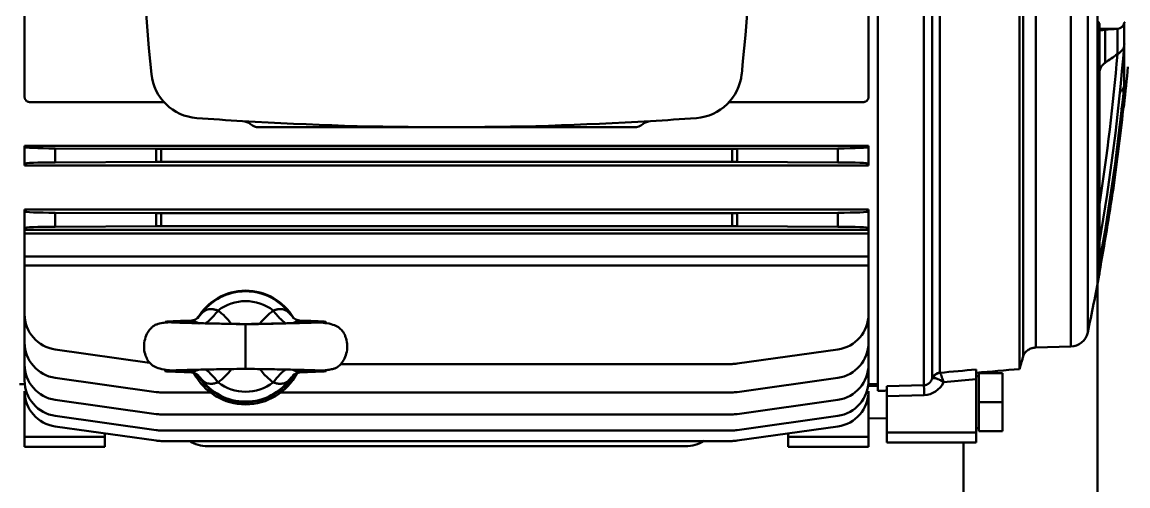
# Model space of a CAD drawing. Header units: millimetres. Extents: x -2161 to -582, y -4625 to -3434.
# Drawn here: x -2011.4 to -1928.9, y -3968.8 to -3934.3 of the extents above; entities that cross this region are included whole.
import ezdxf

# ---------------------------------------------------------------- set-up
doc = ezdxf.new("R2010")
doc.units = ezdxf.units.MM
doc.header["$LTSCALE"] = 0.5
doc.layers.add('AM_0', color=7, linetype='Continuous', lineweight=50)

msp = doc.modelspace()

# ---------------------------------------------------------------- linework, layer by layer
at = {"layer": 'AM_0'}
for p, q in [((-1931.21, -4043.5), (-1931.21, -3823.702)), ((-1933.198, -3958.43), (-1933.198, -3886.78)), ((-1931.93, -3957.377), (-1931.93, -3887.834)), ((-1935.809, -3958.499), (-1935.809, -3922.605)), ((-1947.574, -3961.723), (-1947.574, -3923.809)), ((-1936.748, -3959.173), (-1936.748, -3924.803)), ((-1937.015, -3960.099), (-1937.015, -3925.799)), ((-2011.21, -3939.831), (-2011.21, -3927.26)), ((-1948.273, -3939.831), (-1948.273, -3927.26)), ((-1944.146, -3961.307), (-1944.146, -3927.714)), ((-1943.535, -3928.11), (-1943.535, -3960.803)), ((-1942.964, -3960.365), (-1942.964, -3928.047)), ((-1931.111, -3934.33), (-1931.074, -3934.33)), ((-1931.074, -3934.26), (-1931.107, -3934.26)), ((-1931.074, -3950.749), (-1931.074, -3934.33)), ((-1931.057, -3950.49), (-1931.057, -3934.484)), ((-1931.057, -3934.758), (-1929.72, -3934.758)), ((-1930.631, -3934.833), (-1930.631, -3937.28)), ((-1929.708, -3936.645), (-1929.708, -3934.757)), ((-1929.196, -3934.26), (-1929.214, -3934.26)), ((-1929.214, -3934.33), (-1929.201, -3934.33)), ((-1929.214, -3934.33), (-1929.214, -3936.011)), ((-1929.214, -3936.072), (-1929.214, -3938.967)), ((-1929.214, -3938.985), (-1929.214, -3940.26)), ((-2000.812, -3940.218), (-2010.773, -3940.218)), ((-1948.711, -3940.218), (-1958.672, -3940.218)), ((-1929.214, -3940.262), (-1929.214, -3940.415)), ((-1993.735, -3942.086), (-1979.742, -3942.086)), ((-1979.742, -3942.086), (-1965.749, -3942.086)), ((-2011.21, -3943.467), (-2011.21, -3943.572)), ((-1948.273, -3943.467), (-2011.21, -3943.467)), ((-2011.21, -3944.796), (-2011.21, -3943.572)), ((-2008.917, -3943.664), (-2001.405, -3943.7)), ((-2008.917, -3943.664), (-2008.917, -3944.704)), ((-2001.405, -3944.667), (-2001.405, -3943.7)), ((-1958.45, -3943.701), (-2001.034, -3943.701)), ((-2001.034, -3943.701), (-2001.034, -3944.666)), ((-1958.45, -3944.666), (-1958.45, -3943.701)), ((-1958.079, -3943.7), (-1950.567, -3943.664)), ((-1958.079, -3943.7), (-1958.079, -3944.667)), ((-1950.567, -3944.704), (-1950.567, -3943.664)), ((-1948.273, -3943.467), (-1948.273, -3943.572)), ((-1948.273, -3943.572), (-1948.273, -3944.796)), ((-2011.21, -3944.796), (-2011.21, -3944.936)), ((-2001.405, -3944.667), (-2008.917, -3944.704)), ((-1958.45, -3944.666), (-2001.034, -3944.666)), ((-1950.567, -3944.704), (-1958.079, -3944.667)), ((-1948.273, -3944.796), (-1948.273, -3944.936)), ((-1948.273, -3944.936), (-2011.21, -3944.936)), ((-1948.273, -3948.21), (-2011.21, -3948.21)), ((-2011.21, -3948.21), (-2011.21, -3948.367)), ((-2011.21, -3949.591), (-2011.21, -3948.367)), ((-2008.917, -3948.459), (-2001.405, -3948.496)), ((-2008.917, -3948.459), (-2008.917, -3949.499)), ((-2001.405, -3949.462), (-2001.405, -3948.496)), ((-1958.45, -3948.497), (-2001.034, -3948.497)), ((-2001.034, -3948.497), (-2001.034, -3949.461)), ((-1958.45, -3949.461), (-1958.45, -3948.497)), ((-1958.079, -3948.496), (-1950.567, -3948.459)), ((-1958.079, -3948.496), (-1958.079, -3949.462)), ((-1950.567, -3949.499), (-1950.567, -3948.459)), ((-1948.273, -3948.21), (-1948.273, -3948.367)), ((-1948.273, -3948.367), (-1948.273, -3949.591)), ((-2011.21, -3949.591), (-2011.21, -3949.718)), ((-2011.21, -3949.718), (-1948.273, -3949.718)), ((-2011.21, -3950.01), (-2011.21, -3949.718)), ((-2001.405, -3949.462), (-2008.917, -3949.499)), ((-1958.45, -3949.461), (-2001.034, -3949.461)), ((-1950.567, -3949.499), (-1958.079, -3949.462)), ((-1948.273, -3949.591), (-1948.273, -3949.718)), ((-1948.273, -3949.718), (-1948.273, -3950.01)), ((-1948.273, -3950.01), (-2011.21, -3950.01)), ((-2011.21, -3950.01), (-2011.21, -3951.713)), ((-1948.273, -3950.01), (-1948.273, -3951.713)), ((-1931.074, -3952.271), (-1931.074, -3950.778)), ((-1931.057, -3952.053), (-1931.057, -3950.679)), ((-2011.21, -3951.713), (-1948.273, -3951.713)), ((-2011.21, -3952.385), (-2011.21, -3951.713)), ((-1948.273, -3951.713), (-1948.273, -3952.385)), ((-1931.057, -3952.807), (-1931.057, -3952.187)), ((-1948.273, -3952.385), (-2011.21, -3952.385)), ((-2011.21, -3952.385), (-2011.21, -3956.004)), ((-1948.273, -3952.385), (-1948.273, -3956.004)), ((-1931.074, -3953.003), (-1931.074, -3952.281)), ((-1931.074, -3953.093), (-1931.074, -3953.004)), ((-2011.21, -3956.004), (-2011.21, -3958.121)), ((-1998.119, -3956.093), (-1998.303, -3956.26)), ((-1991.215, -3956.214), (-1991.335, -3956.093)), ((-1948.273, -3956.004), (-1948.273, -3958.121)), ((-1994.727, -3956.751), (-1994.727, -3956.81)), ((-1994.727, -3956.81), (-1994.727, -3960.022)), ((-2011.21, -3958.121), (-2011.21, -3959.757)), ((-2008.917, -3958.642), (-2001.882, -3959.631)), ((-1958.079, -3959.698), (-1950.567, -3958.642)), ((-1948.273, -3958.121), (-1948.273, -3959.757)), ((-1935.809, -3958.499), (-1933.198, -3958.43)), ((-2011.21, -3959.757), (-2011.21, -3960.954)), ((-1994.727, -3960.022), (-1994.727, -3960.081)), ((-1958.45, -3959.724), (-1987.626, -3959.724)), ((-1948.273, -3959.757), (-1948.273, -3960.954)), ((-1940.248, -3960.129), (-1940.248, -3960.863)), ((-1938.283, -3960.401), (-1940.048, -3960.401)), ((-1940.048, -3960.401), (-1940.048, -3962.565)), ((-1938.283, -3960.401), (-1938.283, -3962.565)), ((-2011.577, -3961.233), (-2011.21, -3961.233)), ((-2008.917, -3960.759), (-2001.405, -3961.814)), ((-1998.119, -3960.74), (-1998.303, -3960.573)), ((-1991.215, -3960.619), (-1991.335, -3960.74)), ((-1958.079, -3961.814), (-1950.567, -3960.759)), ((-1948.273, -3961.233), (-1947.574, -3961.233)), ((-1946.908, -3961.383), (-1944.146, -3961.307)), ((-1940.248, -3960.863), (-1942.679, -3961.087)), ((-1940.048, -3960.634), (-1940.248, -3960.634)), ((-1940.248, -3960.863), (-1940.248, -3964.822)), ((-2011.21, -3961.739), (-2011.21, -3965.155)), ((-1997.358, -3961.84), (-2001.034, -3961.84)), ((-1958.45, -3961.84), (-1992.095, -3961.84)), ((-1947.574, -3961.361), (-1948.273, -3961.373)), ((-1948.273, -3961.739), (-1948.273, -3965.155)), ((-1946.908, -3962.115), (-1946.908, -3961.383)), ((-1944.12, -3962.039), (-1946.908, -3962.115)), ((-1946.908, -3962.115), (-1946.908, -3964.822)), ((-2008.917, -3962.395), (-2001.405, -3963.451)), ((-1958.079, -3963.451), (-1950.567, -3962.395)), ((-1938.283, -3962.565), (-1940.048, -3962.565)), ((-1940.048, -3962.565), (-1940.048, -3964.73)), ((-1938.283, -3962.565), (-1938.283, -3964.73)), ((-2008.917, -3963.592), (-2001.405, -3964.648)), ((-1958.45, -3963.477), (-2001.034, -3963.477)), ((-1958.079, -3964.648), (-1950.567, -3963.592)), ((-1948.273, -3963.757), (-1946.908, -3963.781)), ((-2008.917, -3964.377), (-2001.405, -3965.433)), ((-1958.079, -3965.433), (-1950.567, -3964.377)), ((-1940.248, -3964.497), (-1940.048, -3964.497)), ((-2011.21, -3965.155), (-2005.216, -3965.155)), ((-2011.21, -3965.895), (-2011.21, -3965.155)), ((-2005.216, -3964.897), (-2005.216, -3965.155)), ((-2005.216, -3965.155), (-2005.216, -3965.895)), ((-1958.45, -3964.674), (-2001.034, -3964.674)), ((-1954.267, -3964.897), (-1954.267, -3965.155)), ((-1954.267, -3965.155), (-1948.273, -3965.155)), ((-1954.267, -3965.895), (-1954.267, -3965.155)), ((-1948.273, -3965.155), (-1948.273, -3965.895)), ((-1946.908, -3964.822), (-1940.248, -3964.822)), ((-1946.908, -3965.562), (-1946.908, -3964.822)), ((-1940.248, -3964.822), (-1940.248, -3965.562)), ((-1938.283, -3964.73), (-1940.048, -3964.73)), ((-2005.216, -3965.895), (-2011.21, -3965.895)), ((-1958.45, -3965.459), (-2001.034, -3965.459)), ((-1961.926, -3965.847), (-1997.557, -3965.847)), ((-1948.273, -3965.895), (-1954.267, -3965.895)), ((-1940.248, -3965.562), (-1946.908, -3965.562)), ((-1941.189, -4013.5), (-1941.189, -3965.562))]:
    msp.add_line(p, q, dxfattribs=at)
at = {"layer": 'AM_0', "flags": 128}
for points in [[(-1929.266, -3940.643), (-1929.234, -3940.531), (-1929.214, -3940.415)], [(-1931.073, -3952.273), (-1931.072, -3952.271), (-1931.072, -3952.269), (-1931.072, -3952.267), (-1931.071, -3952.265), (-1931.071, -3952.263), (-1931.071, -3952.261), (-1931.07, -3952.259), (-1931.07, -3952.257)], [(-1947.574, -3961.723), (-1947.491, -3961.721), (-1947.408, -3961.719), (-1947.324, -3961.717), (-1947.241, -3961.715), (-1947.158, -3961.713), (-1947.075, -3961.71), (-1946.991, -3961.708), (-1946.908, -3961.706)]]:
    msp.add_lwpolyline(points, dxfattribs=at)
at = {"layer": 'AM_0'}
for centre, radius, start, end in [((-1852.369, -3922.605), 150.183, 174.06699, 185.93301), ((-2107.114, -3922.605), 150.183, 354.06699, 5.93301), ((-2094.759, -3922.605), 166.092, 350.23928, 355.34931), ((-2094.759, -3922.605), 166.087, 355.37024, 355.42707), ((-2094.759, -3922.605), 166.092, 355.34931, 355.42707), ((-2094.759, -3922.605), 165.636, 351.23611, 355.13463), ((-1998.105, -3937.75), 3.663, 185.93301, 265.80598), ((-1961.379, -3937.75), 3.663, 274.19402, 354.06699), ((-2094.759, -3922.605), 166.5, 353.85951, 354.83639), ((-2094.759, -3922.605), 166.353, 349.7326, 354.34932), ((-2094.759, -3922.605), 166.353, 354.34932, 354.41308), ((-2094.759, -3922.605), 166.351, 354.3555, 354.41308), ((-2094.759, -3922.605), 166.484, 353.91193, 353.97103), ((-2094.759, -3922.605), 166.483, 353.91257, 353.97103), ((-1979.742, -3687.341), 254.745, 265.80598, 266.57686), ((-1979.742, -3687.341), 254.745, 273.42314, 274.19402), ((-1979.742, -3687.341), 254.745, 266.57686, 270), ((-1993.735, -3941.087), 0.999, 230.78342, 269.9999), ((-1979.742, -3687.341), 254.745, 270, 273.42314), ((-1965.749, -3941.087), 0.999, 270.00009, 309.21658), ((-2094.759, -3922.605), 166.087, 350.16882, 350.2442), ((-2094.759, -3922.605), 166.092, 350.16882, 350.23433), ((-2094.759, -3922.605), 166.351, 349.66199, 349.72757), ((-2094.759, -3922.605), 166.353, 349.66199, 349.7242), ((-2094.759, -3922.605), 166.483, 349.41843, 349.47954), ((-2094.759, -3922.605), 166.484, 349.41844, 349.47917), ((-1932.056, -3952.91), 0.999, 349.44898, 0), ((-2094.759, -3922.605), 166.5, 347.94574, 349.44898), ((-1994.727, -3958.42), 4.161, 30.82224, 149.16843), ((-1994.727, -3958.416), 4.112, 34.4086, 145.5914), ((-1994.727, -3958.416), 3.373, 52.51777, 127.48223), ((-2008.546, -3956.004), 2.664, 180, 262), ((-1950.937, -3956.004), 2.664, 278, 0), ((-1933.233, -3957.099), 1.332, 271.5, 347.94574), ((-2008.546, -3958.121), 2.664, 180, 262), ((-1950.937, -3958.121), 2.664, 278, 0), ((-2008.546, -3959.757), 2.664, 180, 262), ((-1994.727, -3958.403), 4.329, 207.87907, 332.12093), ((-1958.45, -3957.06), 2.664, 270, 278), ((-1950.937, -3959.757), 2.664, 278, 0), ((-2008.546, -3960.954), 2.664, 180, 262), ((-1994.727, -3958.416), 4.163, 209.95598, 329.24119), ((-1994.727, -3958.416), 4.112, 214.4086, 325.5914), ((-1994.727, -3958.416), 3.373, 232.51777, 307.48223), ((-1950.937, -3960.954), 2.664, 278, 0), ((-2008.546, -3961.739), 2.664, 180, 262), ((-2001.034, -3959.176), 2.664, 262, 270), ((-1958.45, -3959.176), 2.664, 270, 278), ((-1950.937, -3961.739), 2.664, 278, 0), ((-2001.034, -3960.813), 2.664, 262, 270), ((-1958.45, -3960.813), 2.664, 270, 278), ((-2001.034, -3962.01), 2.664, 262, 270), ((-2001.034, -3962.795), 2.664, 262, 270), ((-1958.45, -3962.01), 2.664, 270, 278), ((-1958.45, -3962.795), 2.664, 270, 278), ((-1997.557, -3963.183), 2.664, 238.6709, 270), ((-1961.926, -3963.183), 2.664, 270, 301.3291)]:
    msp.add_arc(centre, radius, start, end, dxfattribs=at)
for centre, major_axis, ratio, start_param, end_param in [((-1929.812, -3934.256), (0.5, -0.23), 0.895927, 5.274241, 5.297117), ((-1929.812, -3937.155), (-0.487, -0.592), 0.397309, 4.069432, 4.092309), ((-1994.997, -3942.636), (-0.765, 0.667), 0.98434, 4.745678, 5.377515), ((-1964.486, -3942.636), (-0.765, -0.667), 0.984338, 4.047325, 4.679163), ((-2008.546, -3943.572), (2.664, 0), 0.034921, 3.141593, 4.572763), ((-2001.034, -3943.608), (2.664, 0), 0.034921, 4.572763, 4.712389), ((-1958.45, -3943.608), (2.664, 0), 0.034921, 4.712389, 4.852015), ((-1950.937, -3943.572), (2.664, 0), 0.034921, 4.852015, 6.283185), ((-2008.546, -3944.796), (2.664, 0), 0.034921, 1.710423, 3.141593), ((-2001.034, -3944.759), (2.664, 0), 0.034921, 1.570796, 1.710423), ((-1958.45, -3944.759), (2.664, 0), 0.034921, 1.43117, 1.570796), ((-1950.937, -3944.796), (2.664, 0), 0.034921, 0, 1.43117), ((-2008.546, -3948.367), (2.664, 0), 0.034921, 3.141593, 4.572763), ((-2001.034, -3948.404), (2.664, 0), 0.034921, 4.572763, 4.712389), ((-1958.45, -3948.404), (2.664, 0), 0.034921, 4.712389, 4.852015), ((-1950.937, -3948.367), (2.664, 0), 0.034921, 4.852015, 6.283185), ((-2008.546, -3949.591), (2.664, 0), 0.034921, 1.710423, 3.141593), ((-2001.034, -3949.554), (2.664, 0), 0.034921, 1.570796, 1.710423), ((-1958.45, -3949.554), (2.664, 0), 0.034921, 1.43117, 1.570796), ((-1950.937, -3949.591), (2.664, 0), 0.034921, 0, 1.43117), ((-1948.611, -3961.344), (39.617, 3.444), 0.006211, 1.273198, 1.357566), ((-1944.169, -3960.29), (0.062, -1.748), 0.954601, 6.275537, 7.347622)]:
    msp.add_ellipse(centre, major_axis=major_axis, ratio=ratio, start_param=start_param, end_param=end_param, dxfattribs=at)
for points, knots in [([(-1931.123, -3934.868), (-1931.121, -3934.868), (-1931.116, -3934.868), (-1931.105, -3934.867), (-1931.091, -3934.867), (-1931.069, -3934.866), (-1931.034, -3934.863), (-1930.979, -3934.86), (-1930.913, -3934.855), (-1930.841, -3934.849), (-1930.77, -3934.844), (-1930.703, -3934.838), (-1930.655, -3934.835), (-1930.631, -3934.833)], [0, 0, 0, 0, 0.062918, 0.125345, 0.187404, 0.249219, 0.375337, 0.498834, 0.625448, 0.748402, 0.834231, 0.917851, 1, 1, 1, 1]), ([(-1931.06, -3934.463), (-1931.06, -3934.46), (-1931.055, -3934.441), (-1931.057, -3934.417), (-1931.059, -3934.394), (-1931.06, -3934.376), (-1931.063, -3934.357), (-1931.068, -3934.336), (-1931.072, -3934.332), (-1931.074, -3934.33)], [0, 0, 0, 0, 0.064282, 0.38972, 0.483931, 0.53238, 0.766478, 0.888092, 1, 1, 1, 1]), ([(-1929.214, -3934.33), (-1929.215, -3934.331), (-1929.216, -3934.331), (-1929.217, -3934.334), (-1929.219, -3934.339), (-1929.222, -3934.348), (-1929.226, -3934.362), (-1929.232, -3934.38), (-1929.239, -3934.4), (-1929.25, -3934.426), (-1929.283, -3934.497), (-1929.346, -3934.582), (-1929.441, -3934.66), (-1929.514, -3934.703), (-1929.583, -3934.73), (-1929.645, -3934.748), (-1929.687, -3934.754), (-1929.708, -3934.757)], [0, 0, 0, 0, 0.015094, 0.030413, 0.046255, 0.062893, 0.090264, 0.125833, 0.154991, 0.188509, 0.251003, 0.501043, 0.631096, 0.751208, 0.83722, 0.920064, 1, 1, 1, 1]), ([(-1929.214, -3936.011), (-1929.215, -3936.016), (-1929.216, -3936.026), (-1929.217, -3936.04), (-1929.219, -3936.054), (-1929.222, -3936.071), (-1929.226, -3936.091), (-1929.234, -3936.12), (-1929.246, -3936.156), (-1929.27, -3936.211), (-1929.309, -3936.281), (-1929.365, -3936.355), (-1929.427, -3936.422), (-1929.491, -3936.482), (-1929.56, -3936.539), (-1929.632, -3936.593), (-1929.683, -3936.628), (-1929.708, -3936.645)], [0, 0, 0, 0, 0.0151281, 0.0304522, 0.0462723, 0.0628612, 0.0904152, 0.1257716, 0.1797152, 0.2508703, 0.3720545, 0.5012581, 0.6041887, 0.7054987, 0.8052166, 0.9033729, 1, 1, 1, 1]), ([(-1931.057, -3937.975), (-1931.037, -3937.878), (-1930.998, -3937.692), (-1930.84, -3937.454), (-1930.701, -3937.338), (-1930.631, -3937.28)], [0, 0, 0, 0, 0.351831, 0.674811, 1, 1, 1, 1]), ([(-1929.214, -3938.967), (-1929.215, -3938.972), (-1929.217, -3938.992), (-1929.24, -3939.119), (-1929.324, -3939.278), (-1929.472, -3939.439), (-1929.56, -3939.497), (-1929.582, -3939.511)], [0, 0, 0, 0, 0.0176003, 0.0752779, 0.5973002, 0.8967932, 1, 1, 1, 1]), ([(-2010.773, -3940.218), (-2010.787, -3940.218), (-2010.817, -3940.217), (-2010.86, -3940.212), (-2010.902, -3940.204), (-2010.956, -3940.189), (-2011.021, -3940.161), (-2011.089, -3940.113), (-2011.135, -3940.063), (-2011.163, -3940.018), (-2011.186, -3939.971), (-2011.206, -3939.909), (-2011.209, -3939.857), (-2011.21, -3939.831)], [0, 0, 0, 0, 0.064562, 0.127461, 0.189177, 0.250219, 0.376, 0.499494, 0.624295, 0.686669, 0.749259, 0.872338, 1, 1, 1, 1]), ([(-1948.273, -3939.831), (-1948.274, -3939.844), (-1948.274, -3939.87), (-1948.28, -3939.909), (-1948.29, -3939.946), (-1948.307, -3939.995), (-1948.339, -3940.052), (-1948.394, -3940.113), (-1948.451, -3940.152), (-1948.501, -3940.177), (-1948.554, -3940.197), (-1948.624, -3940.215), (-1948.682, -3940.217), (-1948.711, -3940.218)], [0, 0, 0, 0, 0.0645, 0.127363, 0.189098, 0.250239, 0.375861, 0.499537, 0.624278, 0.686632, 0.74929, 0.87222, 1, 1, 1, 1]), ([(-1931.058, -3952.888), (-1930.69, -3950.8), (-1929.957, -3946.648), (-1929.474, -3942.459), (-1929.234, -3940.377)], [0, 0, 0, 0, 0.502926, 1, 1, 1, 1]), ([(-1929.214, -3940.26), (-1929.215, -3940.263), (-1929.215, -3940.268), (-1929.216, -3940.277), (-1929.218, -3940.292), (-1929.223, -3940.317), (-1929.227, -3940.341), (-1929.231, -3940.357), (-1929.232, -3940.361), (-1929.233, -3940.362), (-1929.241, -3940.395), (-1929.272, -3940.493), (-1929.336, -3940.628), (-1929.421, -3940.718), (-1929.454, -3940.753)], [0, 0, 0, 0, 0.011823, 0.023724, 0.047534, 0.095159, 0.165589, 0.183706, 0.188487, 0.190201, 0.190416, 0.380862, 0.761322, 1, 1, 1, 1]), ([(-1931.058, -3950.451), (-1931.058, -3950.452), (-1931.053, -3950.501), (-1931.058, -3950.575), (-1931.063, -3950.66), (-1931.068, -3950.71), (-1931.072, -3950.736), (-1931.074, -3950.749)], [0, 0, 0, 0, 0.00683, 0.503635, 0.752123, 0.881168, 1, 1, 1, 1]), ([(-1931.059, -3952.037), (-1931.058, -3952.07), (-1931.058, -3952.125), (-1931.063, -3952.19), (-1931.068, -3952.23), (-1931.071, -3952.253), (-1931.073, -3952.265), (-1931.074, -3952.271)], [0, 0, 0, 0, 0.430782, 0.715437, 0.85777, 0.939494, 1, 1, 1, 1]), ([(-1931.077, -3952.757), (-1931.068, -3952.817), (-1931.058, -3952.88), (-1931.067, -3952.958), (-1931.07, -3952.977), (-1931.074, -3953), (-1931.074, -3953.003)], [0, 0, 0, 0, 0.727862, 0.756681, 0.969734, 1, 1, 1, 1]), ([(-1998.221, -3956.227), (-1998.291, -3956.29), (-1998.436, -3956.42), (-1998.707, -3956.472), (-1998.846, -3956.499)], [0, 0, 0, 0, 0.487501, 1, 1, 1, 1]), ([(-1998.119, -3956.093), (-1998.106, -3956.075), (-1998.081, -3956.041), (-1998.041, -3955.992), (-1998, -3955.946), (-1997.957, -3955.903), (-1997.913, -3955.863), (-1997.836, -3955.8), (-1997.72, -3955.725), (-1997.555, -3955.659), (-1997.376, -3955.629), (-1997.217, -3955.634), (-1997.086, -3955.656), (-1996.986, -3955.679), (-1996.901, -3955.704), (-1996.832, -3955.724), (-1996.797, -3955.734), (-1996.78, -3955.739)], [0, 0, 0, 0, 0.042966, 0.085419, 0.127357, 0.168784, 0.209702, 0.250116, 0.376391, 0.500008, 0.624957, 0.749893, 0.812427, 0.874947, 0.937468, 0.96939, 1, 1, 1, 1]), ([(-1996.78, -3955.739), (-1996.886, -3955.871), (-1997.098, -3956.135), (-1997.427, -3956.485), (-1997.613, -3956.626), (-1997.706, -3956.696)], [0, 0, 0, 0, 0.334637, 0.669273, 1, 1, 1, 1]), ([(-1996.78, -3955.739), (-1996.55, -3955.926), (-1996.187, -3956.221), (-1995.898, -3956.6), (-1995.792, -3956.739)], [0, 0, 0, 0, 0.632489, 1, 1, 1, 1]), ([(-1993.685, -3956.745), (-1993.679, -3956.737), (-1993.397, -3956.347), (-1993.032, -3956.04), (-1992.674, -3955.739)], [0, 0, 0, 0, 0.019692, 1, 1, 1, 1]), ([(-1992.674, -3955.739), (-1992.657, -3955.734), (-1992.622, -3955.724), (-1992.553, -3955.704), (-1992.468, -3955.679), (-1992.368, -3955.656), (-1992.236, -3955.634), (-1992.077, -3955.629), (-1991.898, -3955.66), (-1991.733, -3955.725), (-1991.609, -3955.805), (-1991.516, -3955.883), (-1991.452, -3955.946), (-1991.391, -3956.016), (-1991.354, -3956.067), (-1991.335, -3956.093)], [0, 0, 0, 0, 0.030188, 0.062531, 0.125053, 0.187575, 0.25011, 0.377071, 0.499991, 0.623599, 0.749895, 0.812075, 0.874946, 0.935005, 1, 1, 1, 1]), ([(-1992.674, -3955.739), (-1992.568, -3955.871), (-1992.356, -3956.135), (-1992.026, -3956.486), (-1991.839, -3956.627), (-1991.746, -3956.697)], [0, 0, 0, 0, 0.333954, 0.667908, 1, 1, 1, 1]), ([(-1990.608, -3956.499), (-1990.747, -3956.472), (-1991.019, -3956.42), (-1991.163, -3956.29), (-1991.233, -3956.227)], [0, 0, 0, 0, 0.512431, 1, 1, 1, 1]), ([(-2000.447, -3956.614), (-2000.479, -3956.617), (-2000.654, -3956.632), (-2000.975, -3956.675), (-2001.317, -3956.748), (-2001.516, -3956.835), (-2001.631, -3956.918), (-2001.683, -3956.962), (-2001.765, -3957.037), (-2001.917, -3957.202), (-2002.124, -3957.527), (-2002.29, -3958.01), (-2002.322, -3958.571), (-2002.227, -3959.013), (-2002.108, -3959.298), (-2002.001, -3959.487), (-2001.884, -3959.638), (-2001.682, -3959.83), (-2001.351, -3960.006), (-2000.883, -3960.136), (-2000.44, -3960.184), (-2000.245, -3960.205)], [0, 0, 0, 0, 0.016938, 0.093931, 0.216236, 0.294592, 0.317011, 0.324313, 0.32963, 0.35571, 0.395934, 0.453212, 0.517105, 0.573128, 0.598291, 0.623062, 0.65263, 0.688677, 0.781985, 0.903924, 1, 1, 1, 1]), ([(-1994.727, -3956.751), (-1995.019, -3956.746), (-1995.311, -3956.741), (-1995.745, -3956.733), (-1995.889, -3956.731), (-1996.175, -3956.725), (-1996.316, -3956.723), (-1996.737, -3956.715), (-1997.011, -3956.71), (-1997.542, -3956.699), (-1997.799, -3956.694), (-1998.535, -3956.678), (-1998.978, -3956.668), (-1999.73, -3956.647), (-2000.039, -3956.636), (-2000.49, -3956.615), (-2000.632, -3956.604), (-2000.734, -3956.583), (-2000.694, -3956.573), (-2000.436, -3956.551), (-2000.219, -3956.541), (-1999.629, -3956.52), (-1999.257, -3956.509), (-1998.826, -3956.499)], [0, 0, 0, 0, 0.0625, 0.0625, 0.09375, 0.09375, 0.125, 0.125, 0.1875, 0.1875, 0.25, 0.25, 0.375, 0.375, 0.5, 0.5, 0.625, 0.625, 0.75, 0.75, 0.875, 0.875, 1, 1, 1, 1]), ([(-1998.2, -3956.702), (-1998.206, -3956.7), (-1998.301, -3956.662), (-1998.469, -3956.59), (-1998.681, -3956.515), (-1998.778, -3956.504), (-1998.826, -3956.499)], [0, 0, 0, 0, 0.02578, 0.392518, 0.703044, 1, 1, 1, 1]), ([(-1994.727, -3956.764), (-1995.036, -3956.757), (-1995.649, -3956.742), (-1996.541, -3956.721), (-1997.377, -3956.703), (-1997.877, -3956.692), (-1998.125, -3956.687)], [0, 0, 0, 0, 0.253795, 0.504329, 0.753559, 1, 1, 1, 1]), ([(-1994.727, -3956.751), (-1994.435, -3956.746), (-1994.142, -3956.741), (-1993.709, -3956.733), (-1993.565, -3956.731), (-1993.279, -3956.725), (-1993.137, -3956.723), (-1992.717, -3956.715), (-1992.442, -3956.71), (-1991.911, -3956.699), (-1991.654, -3956.694), (-1990.919, -3956.678), (-1990.476, -3956.668), (-1989.723, -3956.647), (-1989.415, -3956.636), (-1988.964, -3956.615), (-1988.822, -3956.604), (-1988.72, -3956.583), (-1988.76, -3956.573), (-1989.017, -3956.551), (-1989.235, -3956.541), (-1989.824, -3956.52), (-1990.196, -3956.509), (-1990.627, -3956.499)], [0, 0, 0, 0, 0.0625, 0.0625, 0.09375, 0.09375, 0.125, 0.125, 0.1875, 0.1875, 0.25, 0.25, 0.375, 0.375, 0.5, 0.5, 0.625, 0.625, 0.75, 0.75, 0.875, 0.875, 1, 1, 1, 1]), ([(-1991.328, -3956.687), (-1991.519, -3956.692), (-1991.934, -3956.702), (-1992.708, -3956.723), (-1993.658, -3956.745), (-1994.357, -3956.758), (-1994.727, -3956.764)], [0, 0, 0, 0, 0.200273, 0.434134, 0.700531, 1, 1, 1, 1]), ([(-1990.627, -3956.499), (-1990.675, -3956.504), (-1990.773, -3956.515), (-1990.977, -3956.587), (-1991.131, -3956.651), (-1991.21, -3956.684)], [0, 0, 0, 0, 0.316686, 0.647327, 1, 1, 1, 1]), ([(-1989.024, -3960.215), (-1988.97, -3960.211), (-1988.77, -3960.193), (-1988.484, -3960.152), (-1988.193, -3960.093), (-1987.995, -3960.023), (-1987.875, -3959.954), (-1987.797, -3959.894), (-1987.749, -3959.851), (-1987.702, -3959.807), (-1987.634, -3959.736), (-1987.501, -3959.576), (-1987.318, -3959.279), (-1987.16, -3958.798), (-1987.133, -3958.236), (-1987.234, -3957.793), (-1987.358, -3957.509), (-1987.468, -3957.321), (-1987.587, -3957.172), (-1987.79, -3956.982), (-1988.121, -3956.812), (-1988.574, -3956.688), (-1988.999, -3956.644), (-1989.179, -3956.625)], [0, 0, 0, 0, 0.029165, 0.107539, 0.195041, 0.262448, 0.309168, 0.330655, 0.337419, 0.340042, 0.353444, 0.367517, 0.407083, 0.463735, 0.527539, 0.583536, 0.608673, 0.63324, 0.662423, 0.698048, 0.790514, 0.911671, 1, 1, 1, 1]), ([(-1936.748, -3959.173), (-1936.743, -3959.158), (-1936.734, -3959.128), (-1936.717, -3959.084), (-1936.698, -3959.041), (-1936.676, -3958.998), (-1936.651, -3958.956), (-1936.624, -3958.915), (-1936.574, -3958.848), (-1936.491, -3958.76), (-1936.372, -3958.668), (-1936.239, -3958.595), (-1936.122, -3958.55), (-1936.016, -3958.522), (-1935.92, -3958.505), (-1935.848, -3958.501), (-1935.809, -3958.499)], [0, 0, 0, 0, 0.033128, 0.067138, 0.102034, 0.13782, 0.1745, 0.212079, 0.250559, 0.370115, 0.501436, 0.618156, 0.750195, 0.816423, 0.899692, 1, 1, 1, 1]), ([(-1937.015, -3960.099), (-1937.006, -3960.069), (-1936.989, -3960.009), (-1936.964, -3959.921), (-1936.94, -3959.836), (-1936.916, -3959.753), (-1936.893, -3959.673), (-1936.863, -3959.568), (-1936.826, -3959.442), (-1936.785, -3959.301), (-1936.76, -3959.215), (-1936.748, -3959.173)], [0, 0, 0, 0, 0.083985, 0.167617, 0.250965, 0.3341, 0.417093, 0.500013, 0.667462, 0.833918, 1, 1, 1, 1]), ([(-1994.727, -3960.081), (-1995.021, -3960.086), (-1995.315, -3960.092), (-1995.752, -3960.099), (-1995.897, -3960.102), (-1996.184, -3960.107), (-1996.327, -3960.11), (-1996.75, -3960.118), (-1997.026, -3960.123), (-1997.561, -3960.133), (-1997.819, -3960.139), (-1998.559, -3960.154), (-1999.005, -3960.165), (-1999.761, -3960.186), (-2000.071, -3960.196), (-2000.523, -3960.218), (-2000.666, -3960.228), (-2000.767, -3960.249), (-2000.726, -3960.26), (-2000.466, -3960.281), (-2000.246, -3960.292), (-1999.652, -3960.313), (-1999.277, -3960.323), (-1998.843, -3960.334)], [0, 0, 0, 0, 0.0625, 0.0625, 0.09375, 0.09375, 0.125, 0.125, 0.1875, 0.1875, 0.25, 0.25, 0.375, 0.375, 0.5, 0.5, 0.625, 0.625, 0.75, 0.75, 0.875, 0.875, 1, 1, 1, 1]), ([(-1998.846, -3960.334), (-1998.707, -3960.361), (-1998.435, -3960.413), (-1998.291, -3960.542), (-1998.221, -3960.605)], [0, 0, 0, 0, 0.512431, 1, 1, 1, 1]), ([(-1998.843, -3960.334), (-1998.784, -3960.328), (-1998.695, -3960.32), (-1998.537, -3960.267), (-1998.4, -3960.213), (-1998.299, -3960.171), (-1998.243, -3960.148)], [0, 0, 0, 0, 0.380472, 0.571414, 0.763185, 1, 1, 1, 1]), ([(-1997.692, -3960.136), (-1997.66, -3960.16), (-1997.537, -3960.25), (-1997.223, -3960.554), (-1996.948, -3960.889), (-1996.78, -3961.093)], [0, 0, 0, 0, 0.120714, 0.463508, 1, 1, 1, 1]), ([(-1995.778, -3960.1), (-1995.781, -3960.104), (-1996.06, -3960.49), (-1996.421, -3960.793), (-1996.78, -3961.093)], [0, 0, 0, 0, 0.009524, 1, 1, 1, 1]), ([(-1994.727, -3960.081), (-1994.433, -3960.086), (-1994.139, -3960.092), (-1993.702, -3960.099), (-1993.557, -3960.102), (-1993.27, -3960.107), (-1993.127, -3960.11), (-1992.704, -3960.118), (-1992.428, -3960.123), (-1991.893, -3960.133), (-1991.635, -3960.139), (-1990.895, -3960.154), (-1990.449, -3960.165), (-1989.693, -3960.186), (-1989.383, -3960.196), (-1988.93, -3960.218), (-1988.788, -3960.228), (-1988.687, -3960.249), (-1988.728, -3960.26), (-1988.988, -3960.281), (-1989.208, -3960.292), (-1989.802, -3960.313), (-1990.177, -3960.323), (-1990.611, -3960.334)], [0, 0, 0, 0, 0.0625, 0.0625, 0.09375, 0.09375, 0.125, 0.125, 0.1875, 0.1875, 0.25, 0.25, 0.375, 0.375, 0.5, 0.5, 0.625, 0.625, 0.75, 0.75, 0.875, 0.875, 1, 1, 1, 1]), ([(-1992.674, -3961.093), (-1992.904, -3960.906), (-1993.265, -3960.613), (-1993.552, -3960.237), (-1993.657, -3960.1)], [0, 0, 0, 0, 0.636207, 1, 1, 1, 1]), ([(-1991.761, -3960.136), (-1991.793, -3960.16), (-1991.917, -3960.25), (-1992.23, -3960.554), (-1992.506, -3960.889), (-1992.674, -3961.093)], [0, 0, 0, 0, 0.120714, 0.463508, 1, 1, 1, 1]), ([(-1991.233, -3960.605), (-1991.162, -3960.542), (-1991.018, -3960.413), (-1990.747, -3960.361), (-1990.608, -3960.334)], [0, 0, 0, 0, 0.487501, 1, 1, 1, 1]), ([(-1991.211, -3960.148), (-1991.126, -3960.183), (-1990.965, -3960.25), (-1990.756, -3960.323), (-1990.658, -3960.33), (-1990.611, -3960.334)], [0, 0, 0, 0, 0.361641, 0.686832, 1, 1, 1, 1]), ([(-1943.535, -3960.803), (-1943.493, -3960.684), (-1943.415, -3960.578), (-1943.214, -3960.424), (-1943.091, -3960.376), (-1942.964, -3960.365)], [0, 0, 0, 0, 0.5, 0.5, 1, 1, 1, 1]), ([(-1942.951, -3960.377), (-1943.007, -3960.384), (-1943.062, -3960.398), (-1943.114, -3960.42), (-1943.166, -3960.442), (-1943.216, -3960.47), (-1943.261, -3960.505), (-1943.307, -3960.54), (-1943.348, -3960.58), (-1943.384, -3960.626), (-1943.42, -3960.671), (-1943.45, -3960.721), (-1943.473, -3960.774)], [0, 0, 0, 0, 0.25, 0.25, 0.25, 0.5, 0.5, 0.5, 0.75, 0.75, 0.75, 1, 1, 1, 1]), ([(-1942.679, -3961.087), (-1942.686, -3961.065), (-1942.693, -3961.042), (-1942.706, -3960.999), (-1942.713, -3960.977), (-1942.733, -3960.915), (-1942.746, -3960.874), (-1942.785, -3960.757), (-1942.811, -3960.684), (-1942.859, -3960.558), (-1942.882, -3960.504), (-1942.922, -3960.42), (-1942.939, -3960.391), (-1942.951, -3960.377)], [0, 0, 0, 0, 0.0625, 0.0625, 0.125, 0.125, 0.25, 0.25, 0.5, 0.5, 0.75, 0.75, 1, 1, 1, 1]), ([(-1996.78, -3961.093), (-1996.797, -3961.098), (-1996.831, -3961.108), (-1996.9, -3961.129), (-1996.986, -3961.153), (-1997.086, -3961.177), (-1997.218, -3961.199), (-1997.377, -3961.203), (-1997.556, -3961.173), (-1997.72, -3961.108), (-1997.845, -3961.027), (-1997.937, -3960.949), (-1998.001, -3960.886), (-1998.062, -3960.816), (-1998.1, -3960.766), (-1998.119, -3960.74)], [0, 0, 0, 0, 0.030188, 0.062531, 0.125053, 0.187575, 0.25011, 0.377071, 0.499991, 0.623599, 0.749895, 0.812075, 0.874946, 0.935005, 1, 1, 1, 1]), ([(-1991.335, -3960.74), (-1991.347, -3960.757), (-1991.373, -3960.792), (-1991.413, -3960.841), (-1991.454, -3960.887), (-1991.496, -3960.93), (-1991.54, -3960.97), (-1991.617, -3961.033), (-1991.733, -3961.108), (-1991.899, -3961.173), (-1992.078, -3961.204), (-1992.237, -3961.198), (-1992.368, -3961.177), (-1992.468, -3961.153), (-1992.553, -3961.129), (-1992.622, -3961.108), (-1992.657, -3961.098), (-1992.674, -3961.093)], [0, 0, 0, 0, 0.042966, 0.085419, 0.127357, 0.168784, 0.209702, 0.250116, 0.376391, 0.500008, 0.624957, 0.749893, 0.812427, 0.874947, 0.937468, 0.96939, 1, 1, 1, 1]), ([(-1944.146, -3961.307), (-1944.141, -3961.307), (-1944.137, -3961.307), (-1944.133, -3961.307), (-1944.129, -3961.307), (-1944.124, -3961.306), (-1944.12, -3961.306), (-1944.116, -3961.306), (-1944.112, -3961.305), (-1944.107, -3961.305), (-1944.103, -3961.305), (-1944.099, -3961.304), (-1944.095, -3961.304), (-1944.09, -3961.303), (-1944.086, -3961.303), (-1944.082, -3961.302), (-1944.078, -3961.301), (-1944.073, -3961.301), (-1944.069, -3961.3), (-1944.065, -3961.299), (-1944.061, -3961.299), (-1944.056, -3961.298), (-1944.052, -3961.297), (-1944.048, -3961.296), (-1944.044, -3961.295), (-1944.039, -3961.295), (-1944.035, -3961.294), (-1944.031, -3961.293), (-1944.027, -3961.292), (-1944.022, -3961.291), (-1944.018, -3961.29), (-1944.014, -3961.289), (-1944.01, -3961.288), (-1944.006, -3961.286), (-1944.001, -3961.285), (-1943.997, -3961.284), (-1943.993, -3961.283), (-1943.989, -3961.282), (-1943.985, -3961.28), (-1943.981, -3961.279), (-1943.976, -3961.278), (-1943.972, -3961.276), (-1943.968, -3961.275), (-1943.964, -3961.273), (-1943.96, -3961.272), (-1943.956, -3961.27), (-1943.952, -3961.269), (-1943.948, -3961.267), (-1943.943, -3961.266), (-1943.939, -3961.264), (-1943.935, -3961.262), (-1943.931, -3961.261), (-1943.927, -3961.259), (-1943.923, -3961.257), (-1943.919, -3961.256), (-1943.903, -3961.248), (-1943.887, -3961.241), (-1943.872, -3961.232), (-1943.856, -3961.223), (-1943.84, -3961.214), (-1943.826, -3961.204), (-1943.81, -3961.194), (-1943.795, -3961.183), (-1943.781, -3961.172), (-1943.766, -3961.16), (-1943.752, -3961.148), (-1943.739, -3961.135), (-1943.714, -3961.113), (-1943.692, -3961.089), (-1943.672, -3961.064), (-1943.65, -3961.036), (-1943.63, -3961.008), (-1943.613, -3960.979), (-1943.607, -3960.97), (-1943.602, -3960.961), (-1943.598, -3960.953), (-1943.593, -3960.944), (-1943.588, -3960.934), (-1943.583, -3960.925), (-1943.579, -3960.916), (-1943.574, -3960.906), (-1943.57, -3960.897), (-1943.565, -3960.887), (-1943.561, -3960.877), (-1943.557, -3960.867), (-1943.553, -3960.857), (-1943.549, -3960.846), (-1943.545, -3960.836), (-1943.542, -3960.825), (-1943.538, -3960.814), (-1943.535, -3960.803)], [0, 0, 0, 0, 0.013505, 0.013505, 0.013505, 0.027036, 0.027036, 0.027036, 0.040596, 0.040596, 0.040596, 0.054193, 0.054193, 0.054193, 0.067829, 0.067829, 0.067829, 0.081511, 0.081511, 0.081511, 0.095243, 0.095243, 0.095243, 0.109031, 0.109031, 0.109031, 0.122878, 0.122878, 0.122878, 0.136791, 0.136791, 0.136791, 0.150772, 0.150772, 0.150772, 0.164828, 0.164828, 0.164828, 0.178963, 0.178963, 0.178963, 0.193181, 0.193181, 0.193181, 0.207486, 0.207486, 0.207486, 0.221883, 0.221883, 0.221883, 0.236376, 0.236376, 0.236376, 0.250969, 0.250969, 0.250969, 0.309794, 0.309794, 0.309794, 0.370942, 0.370942, 0.370942, 0.434616, 0.434616, 0.434616, 0.500993, 0.500993, 0.500993, 0.620007, 0.620007, 0.620007, 0.750117, 0.750117, 0.750117, 0.788351, 0.788351, 0.788351, 0.827944, 0.827944, 0.827944, 0.868901, 0.868901, 0.868901, 0.911226, 0.911226, 0.911226, 0.954925, 0.954925, 0.954925, 1, 1, 1, 1]), ([(-1944.12, -3962.039), (-1944.125, -3961.85), (-1944.131, -3961.676), (-1944.14, -3961.417), (-1944.144, -3961.333), (-1944.146, -3961.307)], [0, 0, 0, 0, 0.5, 0.5, 1, 1, 1, 1]), ([(-1943.473, -3960.774), (-1943.479, -3960.775), (-1943.491, -3960.778), (-1943.506, -3960.783), (-1943.518, -3960.789), (-1943.528, -3960.795), (-1943.533, -3960.801), (-1943.535, -3960.803)], [0, 0, 0, 0, 0.1943136, 0.3913919, 0.5913122, 0.7941542, 1, 1, 1, 1]), ([(-1942.679, -3961.087), (-1942.696, -3961.075), (-1942.73, -3961.052), (-1942.787, -3961.015), (-1942.851, -3960.976), (-1942.947, -3960.921), (-1943.048, -3960.871), (-1943.155, -3960.828), (-1943.24, -3960.799), (-1943.32, -3960.78), (-1943.384, -3960.771), (-1943.435, -3960.769), (-1943.461, -3960.772), (-1943.473, -3960.774)], [0, 0, 0, 0, 0.050378, 0.108932, 0.175723, 0.250826, 0.413491, 0.501564, 0.617587, 0.725594, 0.825432, 0.91695, 1, 1, 1, 1])]:
    msp.add_open_spline(points, degree=3, knots=knots, dxfattribs=at)
for points in [[(-1931.107, -3934.26), (-1931.107, -3934.284), (-1931.108, -3934.307), (-1931.111, -3934.33)], [(-1930.631, -3934.833), (-1930.327, -3934.808), (-1930.023, -3934.783), (-1929.72, -3934.758)], [(-1929.196, -3934.26), (-1929.198, -3934.284), (-1929.199, -3934.307), (-1929.201, -3934.33)], [(-1929.201, -3935.847), (-1929.199, -3935.847), (-1929.198, -3935.847), (-1929.196, -3935.848)], [(-1930.631, -3937.28), (-1930.327, -3937.072), (-1930.023, -3936.863), (-1929.72, -3936.654)], [(-1929.198, -3938.801), (-1929.197, -3938.801), (-1929.197, -3938.801), (-1929.196, -3938.801)], [(-1929.196, -3940.091), (-1929.196, -3940.091), (-1929.196, -3940.091), (-1929.196, -3940.091)], [(-1929.196, -3940.091), (-1929.196, -3940.091), (-1929.196, -3940.091), (-1929.196, -3940.091)], [(-1931.111, -3950.964), (-1931.108, -3950.964), (-1931.107, -3950.965), (-1931.107, -3950.965)], [(-1931.108, -3952.458), (-1931.107, -3952.458), (-1931.107, -3952.458), (-1931.107, -3952.458)], [(-1931.107, -3953.178), (-1931.107, -3953.178), (-1931.107, -3953.178), (-1931.107, -3953.178)], [(-1942.964, -3960.365), (-1942.964, -3960.369), (-1942.96, -3960.373), (-1942.951, -3960.377)], [(-1942.951, -3960.377), (-1942.05, -3960.294), (-1941.149, -3960.211), (-1940.248, -3960.129)]]:
    msp.add_open_spline(points, degree=3, dxfattribs=at)

doc.saveas('drawing.dxf')
